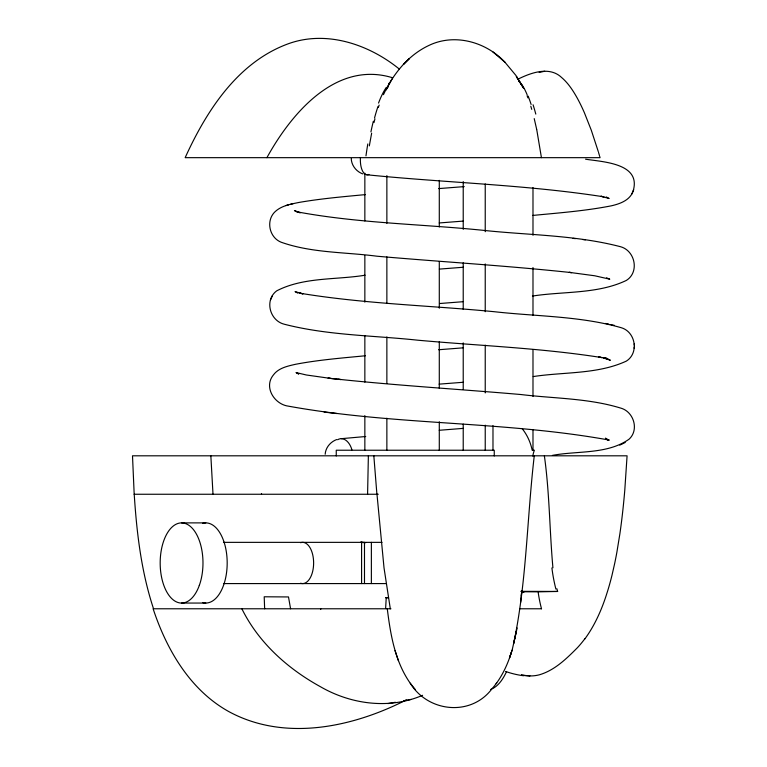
<?xml version="1.0" encoding="UTF-8"?>
<svg xmlns="http://www.w3.org/2000/svg" width="767" height="767" viewBox="0 0 767 767"><rect width="100%" height="100%" fill="white"/><g stroke="black" fill="none" stroke-linecap="round" stroke-linejoin="round"><path stroke-width="1.15" d="M153.534 608.777C141.109 571.242 136.555 531.579 134.1 492.289L132.499 455.809L627.08 455.809L624.789 490.132A450.047 228.787 90 0 1 622.967 509.183L622.622 512.308A360.241 183.131 -90 0 1 619.861 533.937L616.908 552.077A245.833 124.973 90 0 1 614.616 563.755L612.018 575.154A192.392 97.802 -90 0 1 607.656 590.945L606.045 595.978A152.211 77.381 90 0 1 584.837 638.949M367.585 494.255L368.371 455.809M388.553 597.627L386.242 597.608L385.619 608.49M533.228 376.568C564.042 371.832 597.598 374.421 626.351 361.104C639.17 353.031 635.594 331.958 621.337 327.739C580.351 316.023 536.862 316.474 494.686 311.747C429.779 305.458 364.22 303.866 299.792 293.176L303.013 293.866L295.046 291.604L297.912 293.176M534.263 455.809C526.977 518.233 526.67 581.856 513.66 643.494L517.15 627.962M520.64 602.392L521.809 590.485L521.282 595.786M325.179 454.246C325.591 447.554 330.519 441.821 336.684 439.549M369.32 145.912L371.65 133.161M516.392 631.318L512.126 650.157L509.489 657.904L512.126 650.157M532.595 215.45C558.903 212.91 585.365 210.925 611.328 205.824C619.976 203.849 630.1 200.283 633.149 190.993C641.49 163.275 602.9 161.933 585.576 159.2M365.063 275.219C335.879 280.003 303.502 276.945 276.676 290.866C264.318 300.089 269.658 320.558 284.193 324.201C327.634 335.409 373.136 335.419 417.564 340.174C478.944 345.744 540.773 347.978 601.712 357.575L598.557 356.895L607.052 358.726L603.773 358.026L610.359 360.279L605.46 357.595M374.008 122.538L374.948 118.827M511.33 652.487C507.265 665.622 501.177 678.344 492.05 688.747M378.313 107.476L379.138 105.098M631.759 194.147L633.705 189.717M272.458 295.669L270.425 300.079M506.565 671.604C503.123 678.853 498.445 686.503 490.602 689.495M383.462 94.667C393.03 74.207 408.006 55.253 428.82 45.483C454.409 33.067 485.894 41.782 504.83 62.098L515.913 75.425L523.679 88.358L516.344 76.499L522.126 85.674M385.945 90.103L392.129 78.819M266.906 157.666C291.172 113.612 335.908 60.257 392.627 77.774M386.568 89.087L388.476 86.374M496.115 683.675L496.757 682.898M491.474 689.466C470.133 716.79 427.785 711.977 410.22 683.196C394.967 661.49 390.499 634.577 387.277 608.777M409.425 58.455L403.423 64.399L409.07 58.791M552.403 455.387C577.618 450.613 607.311 454.563 629.093 439.175C638.969 430.191 634.127 412.895 622.075 408.523C589.516 398.188 554.618 398.6 520.946 394.535C456.653 388.965 392.196 385.245 328.046 378.131L340.701 379.55L338.42 379.291M517.946 79.183C530.793 72.807 549.421 65.914 561.569 77.467C568.155 83.066 572.949 90.42 577.139 97.898A173.074 87.984 -90 0 1 584.454 112.893L591.309 130.256L598.318 151.693M619.736 445.148L622.229 443.94M622.651 443.729L625.201 442.501M406.366 699.888C352.561 727.375 284.624 741.9 228.844 711.603C190.12 690.156 166.621 649.659 153.122 608.777L390.94 608.777M422.598 695.305C389.387 709.628 350.883 704.413 320.136 686.551C287.472 668.527 258.537 642.573 241.864 608.777M365.332 194.617C343.146 196.707 320.894 198.643 298.919 202.45C290.655 204.175 281.7 205.633 275.248 211.548C265.631 220.35 269.159 237.463 281.134 242.209C311.699 253.052 345.15 252.046 377.028 256.216C441.859 261.883 506.862 265.698 571.578 272.621L569.181 272.343L594.741 275.775L609.775 279.188L606.515 277.827M539.163 72.462L544.656 71.245M285.794 205.585L288.728 204.808M290.319 204.386L293.167 203.629M387.843 703.607L395.369 702.265M403.835 700.702L411.189 699.389M365.389 355.763C342.034 358.026 318.573 359.886 295.506 364.296C287.567 366.118 278.536 367.968 273.416 374.948C263.436 387.019 274.356 404.324 288.402 406.155C394.267 425.417 503.296 420.853 609.151 440.057L605.94 439.098L608.797 440.21L605.47 438.11M341.315 438.676L365.734 436.509M532.442 296.062C563.448 291.192 597.503 294.212 626.313 280.444C639.62 272.227 635.191 250.78 620.628 246.744C575.701 234.99 528.521 235.248 482.539 230.253C420.815 224.022 358.227 223.264 297.126 211.845L300.29 212.785L294.442 210.551L297.519 212.229M439.232 430.277L463.268 428.379M438.714 188.596L464.227 186.611M439.232 222.957L463.287 221.088M463.479 267.232L439.357 269.102M439.635 303.521L462.779 301.728M438.647 349.742L462.961 347.854M439.108 384.142L463.22 382.273M386.031 597.819L387.862 597.761M386.242 597.608L385.619 597.627M538.194 591.846L557.628 591.453L556.9 588.759M134.091 494.255L378.256 494.255M181.578 522.883L205.786 522.883M223.475 542.355L382.024 542.355M223.475 583.582L386.472 583.582M181.578 603.054L205.786 603.054M519.71 608.777L541.521 608.777M521.982 591.74L538.118 591.846A119.518 101.052 -90 0 0 541.512 608.787M521.598 592.172L523.938 592.191M529.508 675.909L529.911 675.919A129.556 65.857 90 0 0 539.776 674.682C554.905 670.099 566.545 658.642 577.426 647.693A176.535 89.749 90 0 0 584.799 638.834M529.911 675.919L523.439 675.497M529.613 675.909L525.107 675.439A126.181 64.14 90 0 1 521.541 674.605M366.53 174.732C445.56 182.805 525.376 184.588 603.945 196.851L600.916 196.237L609.123 198.5L606.189 196.918M324.125 412.1L336.953 413.538M573.054 238.374L575.461 238.642M582.824 239.534L585.413 239.831M330.529 378.409L306.34 374.986L296.024 372.541L298.727 374.037L296.954 372.935M605.614 323.453L608.768 324.134M611.05 324.633L614.319 325.333M362.839 173.917C356.396 171.683 351.411 165.432 351.257 158.539M399.329 69.078C368.687 44.17 325.774 29.654 287.309 44.131C237.3 62.827 206.304 111.196 185.163 157.666L600.062 157.666L599.689 156.382M492.941 51.945L505.213 62.443M410.22 683.196L415.484 689.734M527.092 95.722L527.926 97.86M395.024 650.569L398.37 660.608M530.793 106.23L531.742 109.374M598.567 152.547L599.449 155.528M534.225 118.597L536.718 129.546M290.578 608.777L288.497 596.947L264.203 596.784L264.644 608.777M536.775 129.824L541.435 157.666M390.307 608.777L384.027 567.896L376.981 494.255M552.921 567.791C549.546 530.515 549.594 492.96 544.369 455.809M376.904 494.255L373.836 455.809M210.848 455.809L213.005 494.255M261.509 493.497L261.509 494.255M634.309 343.674L634.309 344.958M634.242 347.202L634.242 348.486M532.988 187.522L532.988 235.287M532.988 267.53L532.988 315.295M532.988 349.925L532.988 396.491M532.988 429.932L532.988 450.229M494.255 455.953L494.255 450.229L336.253 450.229L336.253 455.953M492.98 425.627L492.98 450.229M485.233 183.936L485.233 231.701M485.233 263.944L485.233 311.709M485.233 345.15L485.233 392.915M485.233 425.158L485.233 450.229M463.22 181.568L463.22 229.362M463.22 262.822L463.22 309.427M463.22 342.887L463.22 389.492M463.22 424.141L463.22 450.43M439.29 180.37L439.29 226.974M439.29 261.633L439.29 308.229M439.29 341.689L439.29 388.294M439.29 421.754L439.29 450.43M386.865 175.595L386.865 223.389M386.865 256.849L386.865 303.454M386.865 336.914L386.865 383.51M386.865 418.168L386.865 450.43M371.372 542.355L371.372 583.582M364.852 173.189L364.852 220.954M364.852 255.584L364.852 302.16M364.852 335.591L364.852 382.167M364.852 415.599L364.852 450.229M364.488 542.355L364.488 583.582M361.583 542.355L361.583 583.582M522.135 428.619A47.775 40.392 90 0 1 532.193 450.229L534.378 450.229A18.638 9.472 -90 0 0 532.816 456.087M365.974 155.864A220.781 87.543 86.7 0 1 367.805 143.947M533.065 104.772A132.864 40.325 89.1 0 1 535.797 114.101M528.147 96.115A103.392 25.886 86.2 0 1 531.119 104.446M523.688 87.563A84.504 18.82 84.2 0 1 527.15 94.782M519.384 81.896A73.766 15.369 82.7 0 1 523.065 86.498M518.847 81.34A71.053 14.41 81.7 0 1 519.182 81.58M370.921 131.895A163.524 58.445 88.2 0 1 373.356 121.196M374.555 117.907A132.624 45.301 88.9 0 1 377.987 106.527M378.543 103.075A105.156 34.563 89.8 0 1 386.3 87.4M388.677 83.68A81.772 24.755 -87.5 0 1 390.173 82.337M520.831 591.347A220.35 3.576 -0.2 0 1 557.628 591.453M555.893 589.085A152.393 136.286 -89 0 1 551.904 567.944M320.692 609.516A33.662 31.38 69.4 0 1 320.759 608.749M363.059 542.624A41.226 22.013 90 0 0 360.576 542.355A41.226 41.226 0 0 1 365.706 542.672M360.576 542.355A41.226 34.86 -90 0 1 364.91 542.672M300.616 542.7A20.613 11.006 -90 0 1 313.626 562.968A20.613 11.006 -90 0 1 300.616 583.236M202.737 523.295A40.085 21.399 -90 0 1 227.185 562.968A40.085 21.399 -90 0 1 202.737 602.641M523.43 675.727A170.983 120.87 89.5 0 1 505.568 671.461M337.624 439.731A17.181 10.7 84.9 0 1 351.948 449.884M368.927 174.435A17.181 7.891 -85.5 0 1 360.432 157.59M199.305 585.432A40.085 21.399 -90 0 0 183.102 522.989A40.085 21.399 -90 0 0 162.326 580.485A40.085 21.399 -90 0 0 199.305 585.432"/></g></svg>
